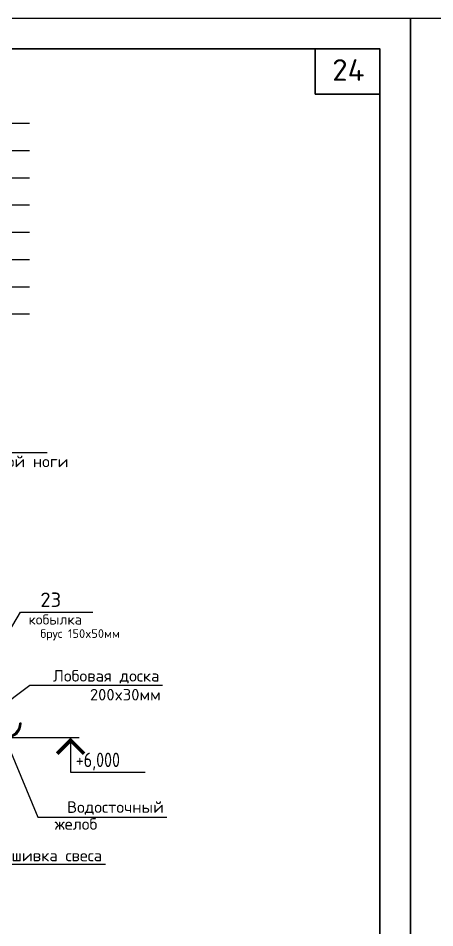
# Model space of a CAD drawing. Extents: x -12289450 to -10763036, y -7834513 to -6150123.
# Drawn here: x -10922280 to -10919390, y -7678568 to -7672261 of the extents above; entities that cross this region are included whole.
import ezdxf

# ---------------------------------------------------------------- set-up
doc = ezdxf.new("R2010")
doc.units = 0
doc.header["$LTSCALE"] = 25
for name, color, linetype in [('005-РАЗМЕРЫ', 252, 'Continuous'), ('ArchiCAD', 7, 'Continuous'), ('Новое', 51, 'Continuous'), ('Примечания', 7, 'Continuous')]:
    doc.layers.add(name, color=color, linetype=linetype)
doc.layers.add('Стена', color=7, linetype='Continuous', lineweight=5)
doc.layers.add('тонкий', color=114, linetype='Continuous', lineweight=20)
doc.styles.add('GOST 2.304', font='cs_gost2304.shx')
doc.styles.add('ROMANT', font='romant.shx', dxfattribs={"height": 2})
doc.styles.get("Standard").update_dxf_attribs({"font": 'arial.ttf'})

msp = doc.modelspace()

# ---------------------------------------------------------------- linework, layer by layer
at = {"lineweight": 25, "ltscale": 20}
for p, q in [((-10923536.7, -7675271.7), (-10922078.4, -7675271.7)), ((-10922668.7, -7677058.4), (-10922262.8, -7676378.8)), ((-10922262.8, -7676378.8), (-10921760.9, -7676378.8)), ((-10922459.1, -7677079.9), (-10922197.9, -7676884.9)), ((-10922197.9, -7676884.9), (-10921278.3, -7676884.9)), ((-10922379.7, -7677233.5), (-10922143.4, -7677801.3)), ((-10922143.4, -7677801.3), (-10921248.3, -7677801.3)), ((-10922762.9, -7678126.6), (-10921673.9, -7678126.6))]:
    msp.add_line(p, q, dxfattribs=at)
at = {"linetype": 'Continuous', "lineweight": 25, "ltscale": 20, "const_width": 25.6}
msp.add_lwpolyline([(-10922009.2, -7677361.3), (-10921915.9, -7677268), (-10921822.5, -7677361.3)], dxfattribs=at)
at = {"layer": '005-РАЗМЕРЫ', "color": 251, "lineweight": 25}
msp.add_lwpolyline([(-10922501.8, -7676998.2), (-10922448.7, -7677035.3), (-10922448.7, -7677151.1, 0.993346), (-10922268.7, -7677149.9, 0.993346)], format="xyb", dxfattribs=at)
at = {"layer": '005-РАЗМЕРЫ', "color": 251}
msp.add_lwpolyline([(-10922258.7, -7677149.9), (-10922268.7, -7677149.9), (-10922268.7, -7677149.9)], dxfattribs=at)
at = {"layer": '005-РАЗМЕРЫ', "color": 251, "lineweight": 25}
for radius, start in [(100, 180.72385), (95, 180.74256)]:
    msp.add_arc((-10922358.7, -7677149.9), radius, start, 359.99774, dxfattribs=at)
at = {"layer": '005-РАЗМЕРЫ', "color": 251, "lineweight": 30}
msp.add_arc((-10922358.7, -7677149.9), 95, 180.74256, 359.99774, dxfattribs=at)
at = {"layer": 'ArchiCAD', "color": 7, "linetype": 'Continuous', "lineweight": 35}
msp.add_lwpolyline([(-10936531.3, -7672473.4), (-10919772.1, -7672473.4), (-10919772.1, -7684650.4), (-10936531.3, -7684650.4)], close=True, dxfattribs=at)
msp.add_lwpolyline([(-10936531.3, -7672473.4), (-10919772.1, -7672473.4), (-10919772.1, -7684650.4), (-10936531.3, -7684650.4)], close=True, dxfattribs=at)
at = {"layer": 'ArchiCAD', "color": 7, "linetype": 'Continuous', "lineweight": 35, "extrusion": (1, 0, 0), "elevation": -10920221}
msp.add_lwpolyline([(-7672473.4, 0), (-7672787.6, 0)], dxfattribs=at)
at = {"layer": 'ArchiCAD', "color": 7, "linetype": 'Continuous', "lineweight": 35, "extrusion": (0, 1, 0), "elevation": -7672787.6}
msp.add_lwpolyline([(10920221, 0), (10919772.1, 0)], dxfattribs=at)
at = {"layer": 'Новое', "color": 7, "linetype": 'Continuous'}
for points in [[(-10937379.9, -7672261.3), (-10919559.9, -7672261.3), (-10919559.9, -7684862.5), (-10937379.9, -7684862.5)], [(-10937379.9, -7672261.3), (-10919559.9, -7672261.3), (-10919559.9, -7684862.5), (-10937379.9, -7684862.5)], [(-10919559.9, -7672261.3), (-10901740, -7672261.3), (-10901740, -7684862.5), (-10919559.9, -7684862.5)], [(-10919559.9, -7672261.3), (-10901740, -7672261.3), (-10901740, -7684862.5), (-10919559.9, -7684862.5)]]:
    msp.add_lwpolyline(points, close=True, dxfattribs=at)
at = {"layer": 'Примечания', "linetype": 'Continuous', "lineweight": 25, "ltscale": 40}
for p, q in [((-10922347.9, -7677249.9), (-10921855.9, -7677249.9)), ((-10921915.9, -7677249.9), (-10921915.9, -7677489.9)), ((-10921915.9, -7677489.9), (-10921399.9, -7677489.9))]:
    msp.add_line(p, q, dxfattribs=at)
at = {"layer": 'Примечания', "linetype": 'Continuous', "lineweight": 25, "ltscale": 40, "const_width": 20}
msp.add_lwpolyline([(-10921842.9, -7677336.9), (-10921915.9, -7677264), (-10921988.8, -7677336.9)], dxfattribs=at)
at = {"layer": 'тонкий', "lineweight": 25, "ltscale": 2}
for p, q in [((-10925269.2, -7672989.3), (-10922200.6, -7672989.3)), ((-10925269.2, -7673178.3), (-10922200.6, -7673178.3)), ((-10925269.2, -7673367.3), (-10922200.6, -7673367.3)), ((-10925269.2, -7673556.3), (-10922200.6, -7673556.3)), ((-10925269.2, -7673745.3), (-10922200.6, -7673745.3)), ((-10925269.2, -7673934.3), (-10922200.6, -7673934.3)), ((-10925269.2, -7673934.3), (-10922200.6, -7673934.3)), ((-10925269.2, -7674123.3), (-10922200.6, -7674123.3)), ((-10925269.2, -7674123.3), (-10922200.6, -7674123.3)), ((-10925269.2, -7674312.3), (-10922200.6, -7674312.3))]:
    msp.add_line(p, q, dxfattribs=at)

# ---------------------------------------------------------------- texts
at = {"insert": (-10920101.6, -7672545.6), "char_height": 150, "width": 453.455, "attachment_point": 1}
msp.add_mtext('{\\Fsimplex|c0;24}', dxfattribs=at)
at = {"layer": 'Примечания', "linetype": 'Continuous', "lineweight": 25, "ltscale": 40, "style": 'GOST 2.304'}
msp.add_text('+6,000', height=100, dxfattribs=at).set_placement((-10921879.9, -7677453.9))
at = {"layer": 'Примечания', "color": 7, "attachment_point": 6}
for s, insert, char_height in [('\\A1;{\\Fsimplex|c204;вдоль стропильной ноги}', (-10921931.1, -7675345.7), 80), ('\\A1;{\\Fsimplex|c204;кобылка}', (-10921836.7, -7676430.6), 70), ('\\A1;{\\Fsimplex|c204;брус \\Fsimplex|c0;150x50\\Fsimplex|c204;мм}', (-10921573.8, -7676536.5), 60), ('\\A1;{\\Fsimplex|c204;Лобовая доска}', (-10921299.5, -7676827.5), 80), ('\\A1;{\\Fsimplex|c0;200x30\\Fsimplex|c204;мм\\Ftxt|c204;  }', (-10921291.5, -7676952.1), 80), ('\\A1;{\\Fsimplex|c204;Водосточный}', (-10921269.5, -7677737.7), 80), ('\\A1;{\\Fsimplex|c204; желоб\\Ftxt|c204;  }', (-10921730.6, -7677848.5), 80), ('\\A1;{\\Fsimplex|c204;Подшивка свеса}', (-10921697.2, -7678073.5), 80)]:
    msp.add_mtext(s, dxfattribs=dict(at, insert=insert, char_height=char_height))
at = {"layer": 'Стена', "linetype": 'Continuous', "ltscale": 100, "style": 'ROMANT'}
msp.add_text('23', height=100, rotation=360, dxfattribs=at).set_placement((-10922125.9, -7676343.6))

doc.saveas('drawing.dxf')
